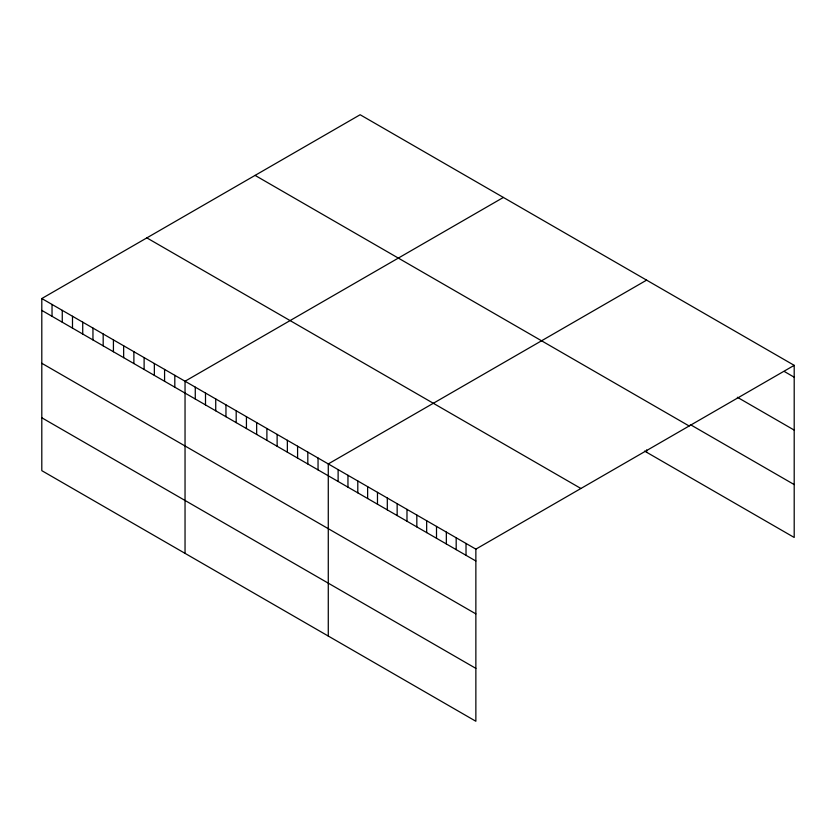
<?xml version="1.0" encoding="UTF-8"?>
<svg xmlns="http://www.w3.org/2000/svg" width="836" height="836" viewBox="0 0 836 836"><rect width="100%" height="100%" fill="white"/><g stroke="black" fill="none" stroke-linecap="round" stroke-linejoin="round"><path stroke-width="1.25" d="M41.8 298.536L475.862 549.137L475.862 721.259L41.8 470.658L41.8 298.536L360.138 114.741L794.2 365.342L794.2 537.464L644.577 451.085M503.376 197.442L185.038 381.237L185.038 553.359M646.625 280.133L328.276 463.928L328.276 636.06M475.862 549.137L794.2 365.342M784.367 371.518L794.2 377.203M737.352 397.267L794.2 430.091M690.348 424.625L794.2 484.577M255.084 175.393L689.146 425.994M146.854 237.884L580.915 488.485M41.8 310.396L475.862 560.998M41.8 363.284L475.862 613.885M41.8 417.77L475.862 668.372M646.625 449.914L646.625 452.266M466.018 543.452L466.018 555.313M456.184 537.778L456.184 549.639M446.34 532.093L446.34 543.954M436.507 526.419L436.507 538.269M426.663 520.734L426.663 532.595M416.83 515.049L416.83 526.91M406.986 509.375L406.986 521.236M397.152 503.69L397.152 515.551M387.308 498.016L387.308 509.876M377.475 492.331L377.475 504.192M367.631 486.656L367.631 498.507M357.798 480.972L357.798 492.832M347.954 475.287L347.954 487.148M338.12 469.613L338.12 481.473M318.046 458.023L318.046 469.884M307.815 452.119L307.815 463.98M297.585 446.205L297.585 458.065M287.354 440.3L287.354 452.161M277.124 434.396L277.124 446.257M266.893 428.492L266.893 440.353M256.662 422.577L256.662 434.438M246.432 416.673L246.432 428.534M236.191 410.769L236.191 422.629M225.96 404.864L225.96 416.725M215.73 398.95L215.73 410.81M205.499 393.045L205.499 404.906M195.269 387.141L195.269 399.002M174.808 375.322L174.808 387.183M164.577 369.418L164.577 381.279M154.346 363.514L154.346 375.374M144.116 357.599L144.116 369.46M133.885 351.695L133.885 363.555M123.655 345.79L123.655 357.651M113.424 339.886L113.424 351.747M103.183 333.972L103.183 345.832M92.953 328.067L92.953 339.928M82.722 322.163L82.722 334.024M72.492 316.259L72.492 328.12M62.261 310.344L62.261 322.205M52.031 304.44L52.031 316.301"/></g></svg>
